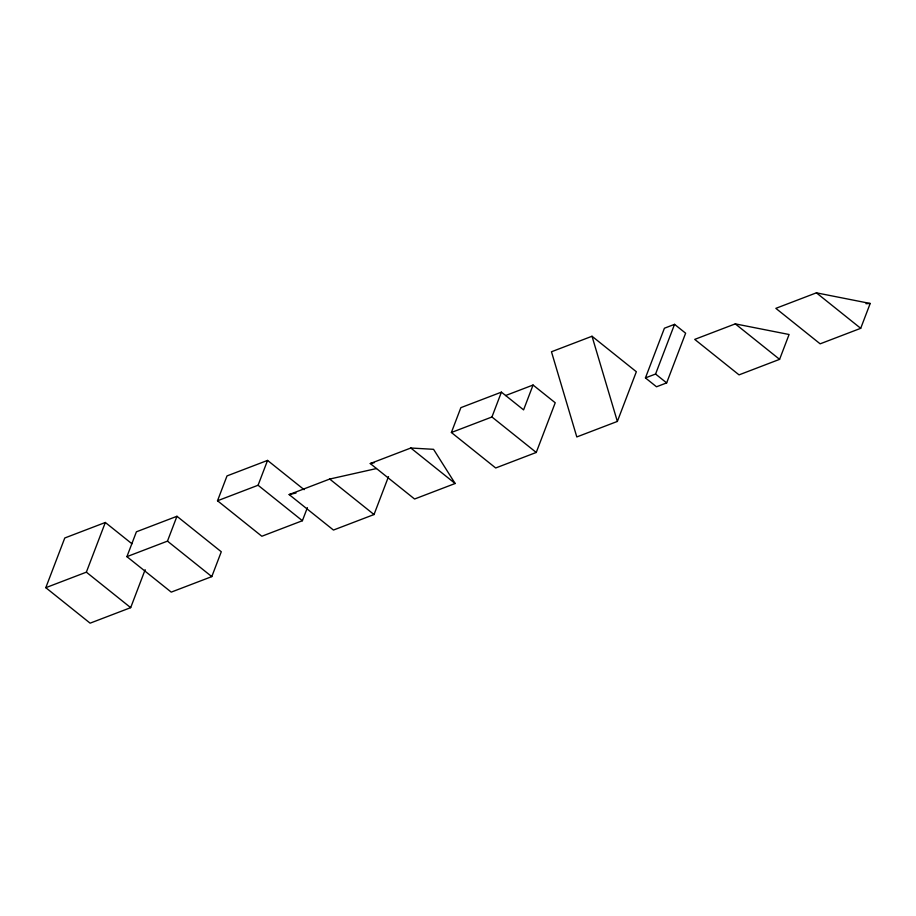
<?xml version="1.0" encoding="UTF-8"?>
<svg xmlns="http://www.w3.org/2000/svg" width="916" height="916" viewBox="0 0 916 916"><rect width="100%" height="100%" fill="white"/><g stroke="black" fill="none" stroke-linecap="round" stroke-linejoin="round"><path stroke-width="1.37" d="M145.152 569.718L130.679 607.652L90.112 623.166L45.8 587.683L64.773 537.99L105.329 522.475L131.927 543.76M45.8 587.683L86.356 572.168L105.329 522.475M126.912 556.653L136.404 531.807L176.96 516.28L221.283 551.764L211.791 576.611L171.235 592.125L126.912 556.653L167.468 541.127L176.96 516.28M307.387 507.647L302.395 520.723L261.839 536.249L217.516 500.766L227.008 475.919L267.564 460.405L304.123 489.671M217.516 500.766L258.072 485.251L267.564 460.405M376.487 468.545L329.703 479.057L289.147 494.571L333.458 530.055L374.026 514.54L388.499 476.618M451.382 432.501L460.863 407.654L501.418 392.14L523.586 409.876L533.066 385.029L555.222 402.765L536.249 452.458L495.693 467.984L451.382 432.501L491.938 416.986L501.418 392.14M617.361 421.429L636.345 371.736L592.022 336.252L551.466 351.767L576.805 436.943L617.361 421.429L592.022 336.252M645.437 377.907L664.409 328.226L674.554 324.344L685.626 333.206L666.653 382.899L656.509 386.781L645.437 377.907L655.57 374.037L674.554 324.344M779.596 359.347L789.088 334.5L735.285 323.875L694.717 339.389L739.04 374.873L779.596 359.347L735.285 323.875M860.708 328.317L870.2 303.471L816.396 292.834L775.841 308.349L820.152 343.832L860.708 328.317L816.396 292.834M505.598 395.54L533.066 385.029M370.259 463.542L410.815 448.016L433.554 449.321L455.137 483.499L414.582 499.014L370.259 463.542L374.392 462.614M289.147 494.571L296.028 493.026M865.975 303.688L870.2 303.471M655.57 374.037L666.653 382.899M491.938 416.986L536.249 452.458M410.815 448.016L455.137 483.499M329.703 479.057L374.026 514.54M258.072 485.251L302.395 520.723M167.468 541.127L211.791 576.611M86.356 572.168L130.679 607.652"/></g></svg>
